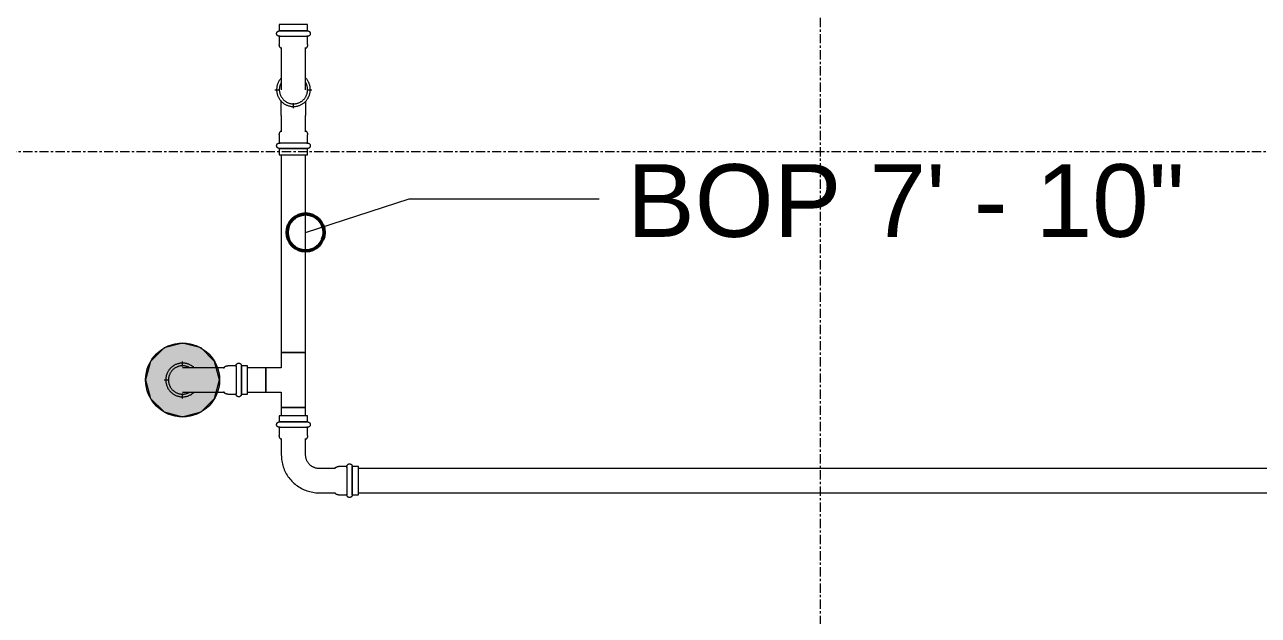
# Model space of a CAD drawing. Header units: inches. Extents: x -3679 to 241, y -496 to 1784.
# Drawn here: x -1645.1 to -1578.3, y 433.9 to 465.9 of the extents above; entities that cross this region are included whole.
import ezdxf

# ---------------------------------------------------------------- set-up
doc = ezdxf.new("R2010")
doc.units = ezdxf.units.IN
doc.header["$MEASUREMENT"] = 0
doc.linetypes.add('Grid Line', pattern=[0.875, 0.5, -0.125, 0.125, -0.125])
for name, color, linetype, lineweight in [('A-ANNO-NOTE', 250, 'Continuous', 9), ('G-ANNO-DIMS', 251, 'Continuous', 9), ('P-PIPE', 1, 'Continuous', 9), ('P-PIPE-CNTR', 1, 'Continuous', 9), ('S-GRID', 8, 'Continuous', 9)]:
    doc.layers.add(name, color=color, linetype=linetype, lineweight=lineweight)
doc.styles.add('Arial', font='arial.ttf', dxfattribs={"height": 3.934132})

# ---------------------------------------------------------------- blocks, each defined once
blk = doc.blocks.new('Victaulic-VicPress316-Elbow 90-45deg Style P568_P571 - Standard-V2-SECOND LEVEL')
at = {"layer": 'P-PIPE'}
for p, q in [((-3203.704, 731.097), (-3203.704, 730.203)), ((-3202.389, 730.206), (-3202.389, 731.097)), ((-3203.813, 730.051), (-3203.813, 729.6)), ((-3202.28, 729.6), (-3202.28, 730.051)), ((-3203.046, 729.6), (-3203.813, 729.6)), ((-3203.813, 729.309), (-3203.813, 728.97)), ((-3203.046, 729.309), (-3203.813, 729.309)), ((-3202.28, 729.6), (-3203.046, 729.6)), ((-3202.28, 729.309), (-3203.046, 729.309)), ((-3202.28, 728.97), (-3202.28, 729.309)), ((-3203.813, 728.97), (-3203.046, 728.97)), ((-3203.046, 728.97), (-3202.28, 728.97))]:
    blk.add_line(p, q, dxfattribs=at)
at = {"layer": 'P-PIPE', "flags": 128}
for points in [[(-3203.046, 733.402), (-3203.083, 733.401), (-3203.119, 733.399), (-3203.155, 733.395), (-3203.191, 733.39), (-3203.227, 733.384), (-3203.263, 733.376), (-3203.298, 733.366), (-3203.333, 733.356), (-3203.367, 733.344), (-3203.401, 733.33), (-3203.434, 733.315), (-3203.467, 733.299), (-3203.499, 733.281), (-3203.53, 733.263), (-3203.561, 733.243), (-3203.591, 733.222), (-3203.619, 733.199), (-3203.647, 733.176), (-3203.674, 733.151), (-3203.7, 733.125), (-3203.725, 733.099), (-3203.749, 733.071), (-3203.772, 733.043), (-3203.793, 733.013), (-3203.813, 732.983), (-3203.833, 732.952), (-3203.85, 732.92), (-3203.867, 732.887), (-3203.882, 732.854), (-3203.896, 732.82), (-3203.909, 732.786), (-3203.92, 732.751), (-3203.93, 732.716), (-3203.938, 732.681), (-3203.945, 732.645), (-3203.95, 732.609), (-3203.954, 732.573), (-3203.957, 732.536), (-3203.958, 732.5), (-3203.958, 732.463), (-3203.956, 732.427), (-3203.953, 732.391), (-3203.948, 732.354), (-3203.942, 732.318), (-3203.934, 732.283), (-3203.925, 732.247), (-3203.915, 732.212), (-3203.903, 732.178), (-3203.89, 732.144), (-3203.875, 732.11), (-3203.859, 732.078), (-3203.842, 732.045), (-3203.824, 732.014), (-3203.804, 731.983), (-3203.783, 731.953), (-3203.761, 731.924), (-3203.738, 731.896), (-3203.714, 731.869)], [(-3203.046, 733.257), (-3203.077, 733.256), (-3203.107, 733.254), (-3203.138, 733.251), (-3203.168, 733.247), (-3203.198, 733.241), (-3203.228, 733.235), (-3203.258, 733.227), (-3203.287, 733.218), (-3203.316, 733.207), (-3203.345, 733.196), (-3203.373, 733.183), (-3203.4, 733.17), (-3203.427, 733.155), (-3203.453, 733.139), (-3203.479, 733.123), (-3203.504, 733.105), (-3203.528, 733.086), (-3203.551, 733.066), (-3203.574, 733.046), (-3203.596, 733.024), (-3203.617, 733.002), (-3203.637, 732.978), (-3203.656, 732.954), (-3203.674, 732.93), (-3203.691, 732.904), (-3203.707, 732.878), (-3203.722, 732.851), (-3203.736, 732.824), (-3203.749, 732.796), (-3203.76, 732.768), (-3203.771, 732.739), (-3203.78, 732.71), (-3203.789, 732.68), (-3203.796, 732.65), (-3203.801, 732.62), (-3203.806, 732.59), (-3203.809, 732.559), (-3203.812, 732.529), (-3203.812, 732.498), (-3203.812, 732.468), (-3203.811, 732.437), (-3203.808, 732.406), (-3203.804, 732.376), (-3203.799, 732.346), (-3203.792, 732.316), (-3203.785, 732.286), (-3203.776, 732.257), (-3203.766, 732.228), (-3203.755, 732.199), (-3203.743, 732.171), (-3203.73, 732.143), (-3203.715, 732.116), (-3203.704, 732.096)], [(-3202.389, 731.858), (-3202.367, 731.881), (-3202.343, 731.909), (-3202.32, 731.937), (-3202.299, 731.967), (-3202.279, 731.997), (-3202.26, 732.028), (-3202.242, 732.06), (-3202.225, 732.093), (-3202.21, 732.126), (-3202.196, 732.16), (-3202.183, 732.194), (-3202.172, 732.229), (-3202.163, 732.264), (-3202.154, 732.299), (-3202.147, 732.335), (-3202.142, 732.371), (-3202.138, 732.407), (-3202.135, 732.444), (-3202.134, 732.48), (-3202.134, 732.517), (-3202.136, 732.553), (-3202.139, 732.589), (-3202.144, 732.626), (-3202.15, 732.662), (-3202.158, 732.697), (-3202.167, 732.733), (-3202.177, 732.768), (-3202.189, 732.802), (-3202.202, 732.836), (-3202.217, 732.87), (-3202.233, 732.902), (-3202.25, 732.935), (-3202.268, 732.966), (-3202.288, 732.997), (-3202.309, 733.027), (-3202.331, 733.056), (-3202.354, 733.084), (-3202.378, 733.111), (-3202.404, 733.137), (-3202.43, 733.163), (-3202.457, 733.187), (-3202.486, 733.21), (-3202.515, 733.231), (-3202.545, 733.252), (-3202.576, 733.271), (-3202.608, 733.29), (-3202.64, 733.307), (-3202.673, 733.322), (-3202.706, 733.336), (-3202.741, 733.349), (-3202.775, 733.361), (-3202.81, 733.371), (-3202.846, 733.38), (-3202.881, 733.387), (-3202.917, 733.393), (-3202.954, 733.397), (-3202.99, 733.4), (-3203.026, 733.402), (-3203.046, 733.402)], [(-3202.385, 732.102), (-3202.37, 732.129), (-3202.356, 732.156), (-3202.343, 732.184), (-3202.332, 732.212), (-3202.321, 732.241), (-3202.312, 732.27), (-3202.304, 732.3), (-3202.297, 732.33), (-3202.291, 732.36), (-3202.286, 732.39), (-3202.283, 732.421), (-3202.281, 732.451), (-3202.28, 732.482), (-3202.28, 732.512), (-3202.281, 732.543), (-3202.284, 732.574), (-3202.288, 732.604), (-3202.293, 732.634), (-3202.3, 732.664), (-3202.307, 732.694), (-3202.316, 732.723), (-3202.326, 732.752), (-3202.337, 732.781), (-3202.349, 732.809), (-3202.362, 732.837), (-3202.377, 732.864), (-3202.392, 732.89), (-3202.409, 732.916), (-3202.426, 732.941), (-3202.445, 732.966), (-3202.464, 732.989), (-3202.485, 733.012), (-3202.506, 733.034), (-3202.528, 733.055), (-3202.551, 733.075), (-3202.575, 733.095), (-3202.6, 733.113), (-3202.625, 733.13), (-3202.651, 733.147), (-3202.677, 733.162), (-3202.705, 733.176), (-3202.732, 733.189), (-3202.761, 733.201), (-3202.789, 733.212), (-3202.818, 733.222), (-3202.848, 733.23), (-3202.878, 733.238), (-3202.908, 733.244), (-3202.938, 733.249), (-3202.968, 733.253), (-3202.999, 733.255), (-3203.029, 733.256), (-3203.046, 733.257)], [(-3203.704, 732.49), (-3203.704, 732.489), (-3203.704, 732.486), (-3203.704, 732.48), (-3203.704, 732.472), (-3203.704, 732.462), (-3203.704, 732.45), (-3203.704, 732.436), (-3203.704, 732.419), (-3203.704, 732.401), (-3203.704, 732.38), (-3203.704, 732.357), (-3203.704, 732.333), (-3203.704, 732.306), (-3203.704, 732.277), (-3203.704, 732.247), (-3203.704, 732.214), (-3203.704, 732.18), (-3203.704, 732.144), (-3203.704, 732.107), (-3203.704, 732.068), (-3203.704, 732.027), (-3203.704, 731.985), (-3203.704, 731.941), (-3203.704, 731.896), (-3203.704, 731.85), (-3203.704, 731.802), (-3203.704, 731.754), (-3203.704, 731.704), (-3203.704, 731.653), (-3203.704, 731.602), (-3203.704, 731.549), (-3203.704, 731.496), (-3203.704, 731.443), (-3203.704, 731.388), (-3203.704, 731.334), (-3203.704, 731.279), (-3203.704, 731.223), (-3203.704, 731.168), (-3203.704, 731.112), (-3203.704, 731.097)], [(-3202.389, 731.097), (-3202.389, 731.153), (-3202.389, 731.208), (-3202.389, 731.264), (-3202.389, 731.319), (-3202.389, 731.374), (-3202.389, 731.428), (-3202.389, 731.482), (-3202.389, 731.535), (-3202.389, 731.588), (-3202.389, 731.639), (-3202.389, 731.69), (-3202.389, 731.74), (-3202.389, 731.789), (-3202.389, 731.837), (-3202.389, 731.884), (-3202.389, 731.929), (-3202.389, 731.973), (-3202.389, 732.016), (-3202.389, 732.057), (-3202.389, 732.096), (-3202.389, 732.134), (-3202.389, 732.171), (-3202.389, 732.205), (-3202.389, 732.238), (-3202.389, 732.269), (-3202.389, 732.298), (-3202.389, 732.326), (-3202.389, 732.351), (-3202.389, 732.374), (-3202.389, 732.395), (-3202.389, 732.414), (-3202.389, 732.432), (-3202.389, 732.446), (-3202.389, 732.459), (-3202.389, 732.47), (-3202.389, 732.478), (-3202.389, 732.484), (-3202.389, 732.488), (-3202.389, 732.49), (-3202.389, 732.49)], [(-3203.813, 730.051), (-3203.812, 730.062), (-3203.812, 730.073), (-3203.811, 730.084), (-3203.809, 730.094), (-3203.807, 730.105), (-3203.805, 730.116), (-3203.802, 730.126), (-3203.799, 730.137), (-3203.795, 730.147), (-3203.791, 730.157), (-3203.787, 730.167), (-3203.782, 730.177), (-3203.777, 730.186), (-3203.771, 730.196), (-3203.765, 730.205), (-3203.759, 730.214), (-3203.752, 730.222), (-3203.745, 730.231), (-3203.738, 730.239), (-3203.73, 730.246), (-3203.722, 730.254), (-3203.714, 730.261), (-3203.705, 730.268), (-3203.704, 730.269)], [(-3202.389, 730.269), (-3202.38, 730.262), (-3202.372, 730.255), (-3202.364, 730.248), (-3202.356, 730.24), (-3202.348, 730.232), (-3202.341, 730.224), (-3202.335, 730.215), (-3202.328, 730.207), (-3202.322, 730.197), (-3202.317, 730.188), (-3202.311, 730.179), (-3202.306, 730.169), (-3202.302, 730.159), (-3202.298, 730.149), (-3202.294, 730.139), (-3202.291, 730.128), (-3202.288, 730.118), (-3202.285, 730.107), (-3202.283, 730.096), (-3202.282, 730.086), (-3202.281, 730.075), (-3202.28, 730.064), (-3202.28, 730.053), (-3202.28, 730.051)], [(-3203.813, 729.309), (-3203.818, 729.309), (-3203.824, 729.309), (-3203.83, 729.31), (-3203.836, 729.31), (-3203.841, 729.311), (-3203.847, 729.313), (-3203.853, 729.314), (-3203.858, 729.316), (-3203.864, 729.318), (-3203.869, 729.32), (-3203.875, 729.322), (-3203.88, 729.325), (-3203.885, 729.328), (-3203.89, 729.331), (-3203.895, 729.334), (-3203.899, 729.337), (-3203.904, 729.341), (-3203.908, 729.345), (-3203.913, 729.349), (-3203.917, 729.353), (-3203.921, 729.357), (-3203.925, 729.361), (-3203.928, 729.366), (-3203.932, 729.371), (-3203.935, 729.375), (-3203.938, 729.38), (-3203.941, 729.385), (-3203.944, 729.391), (-3203.946, 729.396), (-3203.948, 729.401), (-3203.95, 729.407), (-3203.952, 729.412), (-3203.953, 729.418), (-3203.955, 729.424), (-3203.956, 729.429), (-3203.957, 729.435), (-3203.957, 729.441), (-3203.958, 729.447), (-3203.958, 729.452), (-3203.958, 729.458), (-3203.958, 729.464), (-3203.957, 729.47), (-3203.956, 729.476), (-3203.955, 729.481), (-3203.954, 729.487), (-3203.953, 729.493), (-3203.951, 729.498), (-3203.949, 729.504), (-3203.947, 729.509), (-3203.945, 729.515), (-3203.942, 729.52), (-3203.94, 729.525), (-3203.937, 729.53), (-3203.934, 729.535), (-3203.93, 729.54), (-3203.927, 729.544), (-3203.923, 729.549), (-3203.919, 729.553), (-3203.915, 729.557), (-3203.911, 729.561), (-3203.906, 729.565), (-3203.902, 729.569), (-3203.897, 729.572), (-3203.892, 729.576), (-3203.888, 729.579), (-3203.882, 729.582), (-3203.877, 729.584), (-3203.872, 729.587), (-3203.867, 729.589), (-3203.861, 729.591), (-3203.856, 729.593), (-3203.85, 729.595), (-3203.845, 729.596), (-3203.839, 729.597), (-3203.833, 729.598), (-3203.827, 729.599), (-3203.821, 729.599), (-3203.816, 729.599), (-3203.813, 729.6)], [(-3203.046, 729.6), (-3203.077, 729.6), (-3203.107, 729.6), (-3203.138, 729.6), (-3203.168, 729.6), (-3203.198, 729.6), (-3203.228, 729.6), (-3203.258, 729.6), (-3203.287, 729.6), (-3203.316, 729.6), (-3203.345, 729.6), (-3203.373, 729.6), (-3203.4, 729.6), (-3203.427, 729.6), (-3203.453, 729.6), (-3203.479, 729.6), (-3203.504, 729.6), (-3203.528, 729.6), (-3203.551, 729.6), (-3203.574, 729.6), (-3203.596, 729.6), (-3203.617, 729.6), (-3203.637, 729.6), (-3203.656, 729.6), (-3203.674, 729.6), (-3203.691, 729.6), (-3203.707, 729.6), (-3203.722, 729.6), (-3203.736, 729.6), (-3203.749, 729.6), (-3203.76, 729.6), (-3203.771, 729.6), (-3203.78, 729.6), (-3203.789, 729.6), (-3203.796, 729.6), (-3203.801, 729.6), (-3203.806, 729.6), (-3203.809, 729.6), (-3203.812, 729.6), (-3203.812, 729.6), (-3203.813, 729.6)], [(-3203.813, 729.6), (-3203.812, 729.6), (-3203.81, 729.6), (-3203.807, 729.6), (-3203.803, 729.6), (-3203.797, 729.6), (-3203.791, 729.6), (-3203.783, 729.6), (-3203.774, 729.6)], [(-3203.771, 729.309), (-3203.78, 729.309), (-3203.789, 729.309), (-3203.796, 729.309), (-3203.801, 729.309), (-3203.806, 729.309), (-3203.809, 729.309), (-3203.812, 729.309), (-3203.812, 729.309), (-3203.813, 729.309)], [(-3203.813, 729.309), (-3203.812, 729.309), (-3203.81, 729.309), (-3203.807, 729.309), (-3203.803, 729.309), (-3203.797, 729.309), (-3203.791, 729.309), (-3203.783, 729.309), (-3203.774, 729.309), (-3203.763, 729.309), (-3203.752, 729.309), (-3203.74, 729.309), (-3203.726, 729.309), (-3203.711, 729.309), (-3203.695, 729.309), (-3203.679, 729.309), (-3203.661, 729.309), (-3203.642, 729.309), (-3203.622, 729.309), (-3203.602, 729.309), (-3203.58, 729.309), (-3203.558, 729.309), (-3203.534, 729.309), (-3203.51, 729.309), (-3203.486, 729.309), (-3203.46, 729.309), (-3203.434, 729.309), (-3203.407, 729.309), (-3203.38, 729.309), (-3203.352, 729.309), (-3203.324, 729.309), (-3203.295, 729.309), (-3203.266, 729.309), (-3203.236, 729.309), (-3203.206, 729.309), (-3203.176, 729.309), (-3203.146, 729.309), (-3203.116, 729.309), (-3203.085, 729.309), (-3203.054, 729.309), (-3203.046, 729.309)], [(-3202.28, 729.6), (-3202.28, 729.6), (-3202.282, 729.6), (-3202.285, 729.6), (-3202.289, 729.6), (-3202.295, 729.6), (-3202.302, 729.6), (-3202.309, 729.6), (-3202.318, 729.6), (-3202.329, 729.6), (-3202.34, 729.6), (-3202.353, 729.6), (-3202.366, 729.6), (-3202.381, 729.6), (-3202.397, 729.6), (-3202.413, 729.6), (-3202.431, 729.6), (-3202.45, 729.6), (-3202.47, 729.6), (-3202.49, 729.6), (-3202.512, 729.6), (-3202.534, 729.6), (-3202.558, 729.6), (-3202.582, 729.6), (-3202.606, 729.6), (-3202.632, 729.6), (-3202.658, 729.6), (-3202.685, 729.6), (-3202.712, 729.6), (-3202.74, 729.6), (-3202.768, 729.6), (-3202.797, 729.6), (-3202.826, 729.6), (-3202.856, 729.6), (-3202.886, 729.6), (-3202.916, 729.6), (-3202.946, 729.6), (-3202.977, 729.6), (-3203.007, 729.6), (-3203.038, 729.6), (-3203.046, 729.6)], [(-3203.046, 729.309), (-3203.015, 729.309), (-3202.985, 729.309), (-3202.954, 729.309), (-3202.924, 729.309), (-3202.894, 729.309), (-3202.864, 729.309), (-3202.834, 729.309), (-3202.805, 729.309), (-3202.776, 729.309), (-3202.748, 729.309), (-3202.72, 729.309), (-3202.692, 729.309), (-3202.665, 729.309), (-3202.639, 729.309), (-3202.613, 729.309), (-3202.588, 729.309), (-3202.564, 729.309), (-3202.541, 729.309), (-3202.518, 729.309), (-3202.496, 729.309), (-3202.475, 729.309), (-3202.455, 729.309), (-3202.436, 729.309), (-3202.418, 729.309), (-3202.401, 729.309), (-3202.385, 729.309), (-3202.37, 729.309), (-3202.356, 729.309), (-3202.343, 729.309), (-3202.332, 729.309), (-3202.321, 729.309), (-3202.312, 729.309), (-3202.304, 729.309), (-3202.297, 729.309), (-3202.291, 729.309), (-3202.286, 729.309), (-3202.283, 729.309), (-3202.281, 729.309), (-3202.28, 729.309), (-3202.28, 729.309)], [(-3202.321, 729.6), (-3202.312, 729.6), (-3202.304, 729.6), (-3202.297, 729.6), (-3202.291, 729.6), (-3202.286, 729.6), (-3202.283, 729.6), (-3202.281, 729.6), (-3202.28, 729.6), (-3202.28, 729.6)], [(-3202.28, 729.309), (-3202.28, 729.309), (-3202.282, 729.309), (-3202.285, 729.309), (-3202.289, 729.309), (-3202.295, 729.309), (-3202.302, 729.309), (-3202.309, 729.309), (-3202.318, 729.309)], [(-3202.28, 729.6), (-3202.274, 729.599), (-3202.268, 729.599), (-3202.262, 729.598), (-3202.256, 729.598), (-3202.251, 729.597), (-3202.245, 729.595), (-3202.239, 729.594), (-3202.234, 729.592), (-3202.228, 729.59), (-3202.223, 729.588), (-3202.218, 729.586), (-3202.212, 729.583), (-3202.207, 729.58), (-3202.202, 729.577), (-3202.197, 729.574), (-3202.193, 729.571), (-3202.188, 729.567), (-3202.184, 729.563), (-3202.179, 729.559), (-3202.175, 729.555), (-3202.171, 729.551), (-3202.167, 729.547), (-3202.164, 729.542), (-3202.16, 729.537), (-3202.157, 729.533), (-3202.154, 729.528), (-3202.151, 729.523), (-3202.149, 729.517), (-3202.146, 729.512), (-3202.144, 729.507), (-3202.142, 729.501), (-3202.14, 729.496), (-3202.139, 729.49), (-3202.137, 729.484), (-3202.136, 729.479), (-3202.135, 729.473), (-3202.135, 729.467), (-3202.134, 729.461), (-3202.134, 729.456), (-3202.134, 729.45), (-3202.134, 729.444), (-3202.135, 729.438), (-3202.136, 729.432), (-3202.137, 729.427), (-3202.138, 729.421), (-3202.139, 729.415), (-3202.141, 729.41), (-3202.143, 729.404), (-3202.145, 729.399), (-3202.147, 729.393), (-3202.15, 729.388), (-3202.152, 729.383), (-3202.155, 729.378), (-3202.159, 729.373), (-3202.162, 729.368), (-3202.165, 729.364), (-3202.169, 729.359), (-3202.173, 729.355), (-3202.177, 729.351), (-3202.181, 729.347), (-3202.186, 729.343), (-3202.19, 729.339), (-3202.195, 729.336), (-3202.2, 729.332), (-3202.205, 729.329), (-3202.21, 729.326), (-3202.215, 729.324), (-3202.22, 729.321), (-3202.225, 729.319), (-3202.231, 729.317), (-3202.236, 729.315), (-3202.242, 729.313), (-3202.248, 729.312), (-3202.253, 729.311), (-3202.259, 729.31), (-3202.265, 729.309), (-3202.271, 729.309), (-3202.276, 729.309), (-3202.28, 729.309)]]:
    blk.add_lwpolyline(points, dxfattribs=at)
blk = doc.blocks.new('Victaulic-VicPress316-Elbow 90-45deg Style P568_P571 - Standard-V38-SECOND LEVEL')
at = {"layer": 'P-PIPE'}
for p, q in [((-1629.857, 462.353), (-1629.857, 462.349)), ((-1631.172, 460.961), (-1631.172, 460.067)), ((-1629.857, 460.07), (-1629.857, 460.961)), ((-1631.281, 459.915), (-1631.281, 459.463)), ((-1630.515, 459.463), (-1631.281, 459.463)), ((-1629.748, 459.463), (-1630.515, 459.463)), ((-1629.748, 459.463), (-1629.748, 459.915)), ((-1631.281, 459.172), (-1631.281, 458.834)), ((-1630.515, 459.172), (-1631.281, 459.172)), ((-1631.281, 458.834), (-1630.515, 458.834)), ((-1629.748, 459.172), (-1630.515, 459.172)), ((-1630.515, 458.834), (-1629.748, 458.834)), ((-1629.748, 458.834), (-1629.748, 459.172))]:
    blk.add_line(p, q, dxfattribs=at)
at = {"layer": 'P-PIPE', "flags": 128}
for points in [[(-1631.172, 462.986), (-1631.194, 462.963), (-1631.218, 462.935), (-1631.241, 462.906), (-1631.262, 462.877), (-1631.282, 462.847), (-1631.302, 462.815), (-1631.319, 462.784), (-1631.336, 462.751), (-1631.351, 462.718), (-1631.365, 462.684), (-1631.378, 462.65), (-1631.389, 462.615), (-1631.398, 462.58), (-1631.407, 462.545), (-1631.414, 462.509), (-1631.419, 462.473), (-1631.423, 462.436), (-1631.426, 462.4), (-1631.427, 462.364), (-1631.427, 462.327), (-1631.425, 462.291), (-1631.422, 462.254), (-1631.417, 462.218), (-1631.411, 462.182), (-1631.403, 462.147), (-1631.394, 462.111), (-1631.384, 462.076), (-1631.372, 462.042), (-1631.359, 462.008), (-1631.344, 461.974), (-1631.328, 461.941), (-1631.311, 461.909), (-1631.293, 461.878), (-1631.273, 461.847), (-1631.252, 461.817), (-1631.23, 461.788), (-1631.207, 461.76), (-1631.183, 461.733), (-1631.157, 461.706), (-1631.131, 461.681), (-1631.104, 461.657), (-1631.075, 461.634), (-1631.046, 461.612), (-1631.016, 461.592), (-1630.985, 461.572), (-1630.953, 461.554), (-1630.921, 461.537), (-1630.888, 461.522), (-1630.855, 461.507), (-1630.82, 461.494), (-1630.786, 461.483), (-1630.751, 461.473), (-1630.715, 461.464), (-1630.68, 461.457), (-1630.644, 461.451), (-1630.607, 461.446), (-1630.571, 461.444), (-1630.535, 461.442), (-1630.515, 461.442)], [(-1630.334, 461.46), (-1630.298, 461.468), (-1630.263, 461.477), (-1630.228, 461.488), (-1630.194, 461.5), (-1630.16, 461.514), (-1630.127, 461.529), (-1630.094, 461.545), (-1630.062, 461.562), (-1630.031, 461.581), (-1630, 461.601), (-1629.97, 461.622), (-1629.942, 461.645), (-1629.914, 461.668), (-1629.887, 461.693), (-1629.861, 461.718), (-1629.836, 461.745), (-1629.812, 461.773), (-1629.789, 461.801), (-1629.768, 461.831), (-1629.748, 461.861), (-1629.728, 461.892), (-1629.711, 461.924), (-1629.694, 461.956), (-1629.679, 461.99), (-1629.665, 462.023), (-1629.652, 462.058), (-1629.641, 462.092), (-1629.632, 462.127), (-1629.623, 462.163), (-1629.616, 462.199), (-1629.611, 462.235), (-1629.607, 462.271), (-1629.604, 462.307), (-1629.603, 462.344), (-1629.603, 462.38), (-1629.605, 462.417), (-1629.608, 462.453), (-1629.613, 462.489), (-1629.619, 462.525), (-1629.627, 462.561), (-1629.636, 462.596), (-1629.646, 462.631), (-1629.658, 462.666), (-1629.671, 462.7), (-1629.686, 462.733), (-1629.702, 462.766), (-1629.719, 462.798), (-1629.737, 462.83), (-1629.757, 462.861), (-1629.778, 462.89), (-1629.8, 462.92), (-1629.823, 462.948), (-1629.847, 462.975)], [(-1631.172, 462.348), (-1631.172, 462.352), (-1631.172, 462.354), (-1631.172, 462.354)], [(-1631.172, 460.961), (-1631.172, 461.016), (-1631.172, 461.072), (-1631.172, 461.128), (-1631.172, 461.183), (-1631.172, 461.238), (-1631.172, 461.292), (-1631.172, 461.346), (-1631.172, 461.399), (-1631.172, 461.451), (-1631.172, 461.503), (-1631.172, 461.554), (-1631.172, 461.604), (-1631.172, 461.653), (-1631.172, 461.701), (-1631.172, 461.729)], [(-1630.515, 461.442), (-1630.479, 461.443), (-1630.442, 461.445), (-1630.406, 461.448), (-1630.37, 461.453), (-1630.335, 461.46)], [(-1629.857, 461.729), (-1629.857, 461.713), (-1629.857, 461.666), (-1629.857, 461.617), (-1629.857, 461.568), (-1629.857, 461.517), (-1629.857, 461.466), (-1629.857, 461.413), (-1629.857, 461.36), (-1629.857, 461.306), (-1629.857, 461.252), (-1629.857, 461.198), (-1629.857, 461.142), (-1629.857, 461.087), (-1629.857, 461.032), (-1629.857, 460.976), (-1629.857, 460.961)], [(-1631.281, 459.915), (-1631.281, 459.926), (-1631.281, 459.937), (-1631.28, 459.947), (-1631.278, 459.958), (-1631.276, 459.969), (-1631.274, 459.98), (-1631.271, 459.99), (-1631.268, 460), (-1631.264, 460.011), (-1631.26, 460.021), (-1631.256, 460.031), (-1631.251, 460.041), (-1631.245, 460.05), (-1631.24, 460.06), (-1631.234, 460.069), (-1631.228, 460.078), (-1631.221, 460.086), (-1631.214, 460.094), (-1631.207, 460.103), (-1631.199, 460.11), (-1631.191, 460.118), (-1631.183, 460.125), (-1631.174, 460.132), (-1631.172, 460.133)], [(-1629.857, 460.133), (-1629.849, 460.126), (-1629.841, 460.119), (-1629.833, 460.112), (-1629.825, 460.104), (-1629.817, 460.096), (-1629.81, 460.088), (-1629.804, 460.079), (-1629.797, 460.07), (-1629.791, 460.061), (-1629.786, 460.052), (-1629.78, 460.042), (-1629.775, 460.033), (-1629.771, 460.023), (-1629.767, 460.013), (-1629.763, 460.002), (-1629.76, 459.992), (-1629.757, 459.981), (-1629.754, 459.971), (-1629.752, 459.96), (-1629.751, 459.949), (-1629.75, 459.939), (-1629.749, 459.928), (-1629.748, 459.917), (-1629.748, 459.915)], [(-1631.281, 459.172), (-1631.287, 459.172), (-1631.293, 459.173), (-1631.299, 459.173), (-1631.305, 459.174), (-1631.31, 459.175), (-1631.316, 459.176), (-1631.322, 459.178), (-1631.327, 459.18), (-1631.333, 459.182), (-1631.338, 459.184), (-1631.343, 459.186), (-1631.349, 459.189), (-1631.354, 459.192), (-1631.359, 459.195), (-1631.364, 459.198), (-1631.368, 459.201), (-1631.373, 459.205), (-1631.377, 459.208), (-1631.382, 459.212), (-1631.386, 459.216), (-1631.39, 459.221), (-1631.394, 459.225), (-1631.397, 459.23), (-1631.401, 459.234), (-1631.404, 459.239), (-1631.407, 459.244), (-1631.41, 459.249), (-1631.412, 459.254), (-1631.415, 459.26), (-1631.417, 459.265), (-1631.419, 459.271), (-1631.421, 459.276), (-1631.422, 459.282), (-1631.424, 459.287), (-1631.425, 459.293), (-1631.426, 459.299), (-1631.426, 459.305), (-1631.427, 459.31), (-1631.427, 459.316), (-1631.427, 459.322), (-1631.427, 459.328), (-1631.426, 459.334), (-1631.425, 459.339), (-1631.424, 459.345), (-1631.423, 459.351), (-1631.422, 459.356), (-1631.42, 459.362), (-1631.418, 459.368), (-1631.416, 459.373), (-1631.414, 459.378), (-1631.411, 459.384), (-1631.409, 459.389), (-1631.406, 459.394), (-1631.402, 459.399), (-1631.399, 459.403), (-1631.396, 459.408), (-1631.392, 459.413), (-1631.388, 459.417), (-1631.384, 459.421), (-1631.38, 459.425), (-1631.375, 459.429), (-1631.371, 459.433), (-1631.366, 459.436), (-1631.361, 459.439), (-1631.356, 459.442), (-1631.351, 459.445), (-1631.346, 459.448), (-1631.341, 459.451), (-1631.336, 459.453), (-1631.33, 459.455), (-1631.325, 459.457), (-1631.319, 459.458), (-1631.313, 459.46), (-1631.308, 459.461), (-1631.302, 459.462), (-1631.296, 459.463), (-1631.29, 459.463), (-1631.285, 459.463), (-1631.281, 459.463)], [(-1630.515, 459.463), (-1630.546, 459.463), (-1630.576, 459.463), (-1630.607, 459.463), (-1630.637, 459.463), (-1630.667, 459.463), (-1630.697, 459.463), (-1630.727, 459.463), (-1630.756, 459.463), (-1630.785, 459.463), (-1630.813, 459.463), (-1630.841, 459.463), (-1630.869, 459.463), (-1630.896, 459.463), (-1630.922, 459.463), (-1630.948, 459.463), (-1630.973, 459.463), (-1630.997, 459.463), (-1631.02, 459.463), (-1631.043, 459.463), (-1631.065, 459.463), (-1631.086, 459.463), (-1631.106, 459.463), (-1631.125, 459.463), (-1631.143, 459.463), (-1631.16, 459.463), (-1631.176, 459.463), (-1631.191, 459.463), (-1631.205, 459.463), (-1631.218, 459.463), (-1631.229, 459.463), (-1631.24, 459.463), (-1631.249, 459.463), (-1631.258, 459.463), (-1631.265, 459.463), (-1631.27, 459.463), (-1631.275, 459.463), (-1631.278, 459.463), (-1631.28, 459.463), (-1631.281, 459.463), (-1631.281, 459.463)], [(-1631.281, 459.463), (-1631.281, 459.463), (-1631.279, 459.463), (-1631.276, 459.463), (-1631.272, 459.463), (-1631.266, 459.463), (-1631.26, 459.463), (-1631.252, 459.463), (-1631.243, 459.463)], [(-1629.748, 459.463), (-1629.749, 459.463), (-1629.751, 459.463), (-1629.754, 459.463), (-1629.758, 459.463), (-1629.764, 459.463), (-1629.77, 459.463), (-1629.778, 459.463), (-1629.787, 459.463), (-1629.798, 459.463), (-1629.809, 459.463), (-1629.821, 459.463), (-1629.835, 459.463), (-1629.85, 459.463), (-1629.866, 459.463), (-1629.882, 459.463), (-1629.9, 459.463), (-1629.919, 459.463), (-1629.939, 459.463), (-1629.959, 459.463), (-1629.981, 459.463), (-1630.003, 459.463), (-1630.027, 459.463), (-1630.051, 459.463), (-1630.075, 459.463), (-1630.101, 459.463), (-1630.127, 459.463), (-1630.154, 459.463), (-1630.181, 459.463), (-1630.209, 459.463), (-1630.237, 459.463), (-1630.266, 459.463), (-1630.295, 459.463), (-1630.325, 459.463), (-1630.355, 459.463), (-1630.385, 459.463), (-1630.415, 459.463), (-1630.445, 459.463), (-1630.476, 459.463), (-1630.507, 459.463), (-1630.515, 459.463)], [(-1629.79, 459.463), (-1629.781, 459.463), (-1629.772, 459.463), (-1629.765, 459.463), (-1629.76, 459.463), (-1629.755, 459.463), (-1629.752, 459.463), (-1629.749, 459.463), (-1629.749, 459.463), (-1629.748, 459.463)], [(-1629.748, 459.463), (-1629.743, 459.463), (-1629.737, 459.463), (-1629.731, 459.462), (-1629.725, 459.461), (-1629.72, 459.46), (-1629.714, 459.459), (-1629.708, 459.458), (-1629.703, 459.456), (-1629.697, 459.454), (-1629.692, 459.452), (-1629.687, 459.449), (-1629.681, 459.447), (-1629.676, 459.444), (-1629.671, 459.441), (-1629.666, 459.438), (-1629.662, 459.434), (-1629.657, 459.431), (-1629.653, 459.427), (-1629.648, 459.423), (-1629.644, 459.419), (-1629.64, 459.415), (-1629.636, 459.41), (-1629.633, 459.406), (-1629.629, 459.401), (-1629.626, 459.396), (-1629.623, 459.391), (-1629.62, 459.386), (-1629.618, 459.381), (-1629.615, 459.376), (-1629.613, 459.371), (-1629.611, 459.365), (-1629.609, 459.359), (-1629.608, 459.354), (-1629.606, 459.348), (-1629.605, 459.343), (-1629.604, 459.337), (-1629.604, 459.331), (-1629.603, 459.325), (-1629.603, 459.319), (-1629.603, 459.314), (-1629.603, 459.308), (-1629.604, 459.302), (-1629.605, 459.296), (-1629.606, 459.29), (-1629.607, 459.285), (-1629.608, 459.279), (-1629.61, 459.274), (-1629.612, 459.268), (-1629.614, 459.263), (-1629.616, 459.257), (-1629.619, 459.252), (-1629.621, 459.247), (-1629.624, 459.242), (-1629.628, 459.237), (-1629.631, 459.232), (-1629.634, 459.228), (-1629.638, 459.223), (-1629.642, 459.219), (-1629.646, 459.215), (-1629.65, 459.21), (-1629.655, 459.207), (-1629.659, 459.203), (-1629.664, 459.199), (-1629.669, 459.196), (-1629.673, 459.193), (-1629.679, 459.19), (-1629.684, 459.188), (-1629.689, 459.185), (-1629.694, 459.183), (-1629.7, 459.181), (-1629.705, 459.179), (-1629.711, 459.177), (-1629.717, 459.176), (-1629.722, 459.175), (-1629.728, 459.174), (-1629.734, 459.173), (-1629.74, 459.173), (-1629.745, 459.172), (-1629.748, 459.172)], [(-1631.24, 459.172), (-1631.249, 459.172), (-1631.258, 459.172), (-1631.265, 459.172), (-1631.27, 459.172), (-1631.275, 459.172), (-1631.278, 459.172), (-1631.28, 459.172), (-1631.281, 459.172), (-1631.281, 459.172)], [(-1631.281, 459.172), (-1631.281, 459.172), (-1631.279, 459.172), (-1631.276, 459.172), (-1631.272, 459.172), (-1631.266, 459.172), (-1631.26, 459.172), (-1631.252, 459.172), (-1631.243, 459.172), (-1631.232, 459.172), (-1631.221, 459.172), (-1631.208, 459.172), (-1631.195, 459.172), (-1631.18, 459.172), (-1631.164, 459.172), (-1631.148, 459.172), (-1631.13, 459.172), (-1631.111, 459.172), (-1631.091, 459.172), (-1631.071, 459.172), (-1631.049, 459.172), (-1631.027, 459.172), (-1631.003, 459.172), (-1630.979, 459.172), (-1630.955, 459.172), (-1630.929, 459.172), (-1630.903, 459.172), (-1630.876, 459.172), (-1630.849, 459.172), (-1630.821, 459.172), (-1630.793, 459.172), (-1630.764, 459.172), (-1630.735, 459.172), (-1630.705, 459.172), (-1630.675, 459.172), (-1630.645, 459.172), (-1630.615, 459.172), (-1630.584, 459.172), (-1630.554, 459.172), (-1630.523, 459.172), (-1630.515, 459.172)], [(-1630.515, 459.172), (-1630.484, 459.172), (-1630.454, 459.172), (-1630.423, 459.172), (-1630.393, 459.172), (-1630.363, 459.172), (-1630.333, 459.172), (-1630.303, 459.172), (-1630.274, 459.172), (-1630.245, 459.172), (-1630.216, 459.172), (-1630.189, 459.172), (-1630.161, 459.172), (-1630.134, 459.172), (-1630.108, 459.172), (-1630.082, 459.172), (-1630.057, 459.172), (-1630.033, 459.172), (-1630.01, 459.172), (-1629.987, 459.172), (-1629.965, 459.172), (-1629.944, 459.172), (-1629.924, 459.172), (-1629.905, 459.172), (-1629.887, 459.172), (-1629.87, 459.172), (-1629.854, 459.172), (-1629.839, 459.172), (-1629.825, 459.172), (-1629.812, 459.172), (-1629.801, 459.172), (-1629.79, 459.172), (-1629.781, 459.172), (-1629.772, 459.172), (-1629.765, 459.172), (-1629.76, 459.172), (-1629.755, 459.172), (-1629.752, 459.172), (-1629.749, 459.172), (-1629.749, 459.172), (-1629.748, 459.172)], [(-1629.748, 459.172), (-1629.749, 459.172), (-1629.751, 459.172), (-1629.754, 459.172), (-1629.758, 459.172), (-1629.764, 459.172), (-1629.77, 459.172), (-1629.778, 459.172), (-1629.787, 459.172)]]:
    blk.add_lwpolyline(points, dxfattribs=at)
blk = doc.blocks.new('Victaulic-VicPress316-Elbow 90-45deg Style P568_P571 - Standard-V65-SECOND LEVEL')
at = {"layer": 'P-PIPE'}
for p, q in [((-0.767, 3.52), (-0.767, 3.181)), ((0.766, 3.52), (-0.767, 3.52)), ((0.766, 3.181), (0.766, 3.52)), ((-0.767, 3.181), (0.766, 3.181)), ((-0.767, 2.89), (-0.767, 2.439)), ((-0.767, 2.89), (0.766, 2.89)), ((0.766, 2.439), (0.766, 2.89)), ((-0.658, 2.278), (-0.658, 1.393)), ((0.657, 1.393), (0.657, 2.278)), ((-3.181, 0.766), (-3.52, 0.766)), ((-3.52, 0.766), (-3.52, -0.767)), ((-3.181, -0.767), (-3.181, 0.766)), ((-2.439, 0.766), (-2.89, 0.766)), ((-2.89, -0.767), (-2.89, 0.766)), ((-1.393, 0.657), (-2.278, 0.657)), ((-2.278, -0.658), (-1.393, -0.658)), ((-3.52, -0.767), (-3.181, -0.767)), ((-2.89, -0.767), (-2.439, -0.767))]:
    blk.add_line(p, q, dxfattribs=at)
at = {"layer": 'P-PIPE', "flags": 128}
for points in [[(-0.767, 2.89), (-0.772, 2.891), (-0.778, 2.891), (-0.784, 2.892), (-0.79, 2.892), (-0.795, 2.893), (-0.801, 2.895), (-0.807, 2.896), (-0.812, 2.898), (-0.818, 2.9), (-0.823, 2.902), (-0.828, 2.904), (-0.834, 2.907), (-0.839, 2.91), (-0.844, 2.913), (-0.849, 2.916), (-0.853, 2.919), (-0.858, 2.923), (-0.862, 2.927), (-0.867, 2.931), (-0.871, 2.935), (-0.875, 2.939), (-0.879, 2.943), (-0.882, 2.948), (-0.886, 2.953), (-0.889, 2.957), (-0.892, 2.962), (-0.895, 2.967), (-0.897, 2.973), (-0.9, 2.978), (-0.902, 2.983), (-0.904, 2.989), (-0.906, 2.994), (-0.907, 3), (-0.909, 3.006), (-0.91, 3.011), (-0.911, 3.017), (-0.911, 3.023), (-0.912, 3.029), (-0.912, 3.034), (-0.912, 3.04), (-0.912, 3.046), (-0.911, 3.052), (-0.91, 3.058), (-0.909, 3.063), (-0.908, 3.069), (-0.907, 3.075), (-0.905, 3.08), (-0.903, 3.086), (-0.901, 3.091), (-0.899, 3.097), (-0.896, 3.102), (-0.894, 3.107), (-0.891, 3.112), (-0.887, 3.117), (-0.884, 3.122), (-0.881, 3.126), (-0.877, 3.131), (-0.873, 3.135), (-0.869, 3.139), (-0.865, 3.143), (-0.86, 3.147), (-0.856, 3.151), (-0.851, 3.154), (-0.846, 3.158), (-0.842, 3.161), (-0.836, 3.164), (-0.831, 3.166), (-0.826, 3.169), (-0.821, 3.171), (-0.815, 3.173), (-0.81, 3.175), (-0.804, 3.177), (-0.798, 3.178), (-0.793, 3.179), (-0.787, 3.18), (-0.781, 3.181), (-0.775, 3.181), (-0.77, 3.181), (-0.767, 3.181)], [(0.766, 3.181), (0.766, 3.181), (0.764, 3.181), (0.761, 3.181), (0.757, 3.181), (0.751, 3.181), (0.745, 3.181), (0.737, 3.181), (0.728, 3.181), (0.717, 3.181), (0.706, 3.181), (0.693, 3.181), (0.68, 3.181), (0.665, 3.181), (0.649, 3.181), (0.633, 3.181), (0.615, 3.181), (0.596, 3.181), (0.576, 3.181), (0.556, 3.181), (0.534, 3.181), (0.512, 3.181), (0.488, 3.181), (0.464, 3.181), (0.44, 3.181), (0.414, 3.181), (0.388, 3.181), (0.361, 3.181), (0.334, 3.181), (0.306, 3.181), (0.278, 3.181), (0.249, 3.181), (0.22, 3.181), (0.19, 3.181), (0.16, 3.181), (0.13, 3.181), (0.1, 3.181), (0.069, 3.181), (0.039, 3.181), (0.008, 3.181), (-0.022, 3.181), (-0.053, 3.181), (-0.084, 3.181), (-0.114, 3.181), (-0.144, 3.181), (-0.174, 3.181), (-0.204, 3.181), (-0.233, 3.181), (-0.262, 3.181), (-0.291, 3.181), (-0.319, 3.181), (-0.347, 3.181), (-0.374, 3.181), (-0.4, 3.181), (-0.426, 3.181), (-0.451, 3.181), (-0.476, 3.181), (-0.499, 3.181), (-0.522, 3.181), (-0.544, 3.181), (-0.565, 3.181), (-0.585, 3.181), (-0.605, 3.181), (-0.623, 3.181), (-0.64, 3.181), (-0.657, 3.181), (-0.672, 3.181), (-0.686, 3.181), (-0.699, 3.181), (-0.711, 3.181), (-0.722, 3.181), (-0.732, 3.181), (-0.74, 3.181), (-0.748, 3.181), (-0.754, 3.181), (-0.759, 3.181), (-0.763, 3.181), (-0.765, 3.181), (-0.766, 3.181), (-0.767, 3.181)], [(-0.767, 3.181), (-0.766, 3.181), (-0.764, 3.181), (-0.761, 3.181), (-0.757, 3.181), (-0.751, 3.181), (-0.745, 3.181), (-0.737, 3.181), (-0.728, 3.181)], [(-0.767, 2.89), (-0.766, 2.89), (-0.764, 2.89), (-0.761, 2.89), (-0.757, 2.89), (-0.751, 2.89), (-0.745, 2.89), (-0.737, 2.89), (-0.728, 2.89), (-0.717, 2.89), (-0.706, 2.89), (-0.693, 2.89), (-0.68, 2.89), (-0.665, 2.89), (-0.649, 2.89), (-0.633, 2.89), (-0.615, 2.89), (-0.596, 2.89), (-0.576, 2.89), (-0.556, 2.89), (-0.534, 2.89), (-0.512, 2.89), (-0.488, 2.89), (-0.464, 2.89), (-0.44, 2.89), (-0.414, 2.89), (-0.388, 2.89), (-0.361, 2.89), (-0.334, 2.89), (-0.306, 2.89), (-0.278, 2.89), (-0.249, 2.89), (-0.22, 2.89), (-0.19, 2.89), (-0.16, 2.89), (-0.13, 2.89), (-0.1, 2.89), (-0.069, 2.89), (-0.039, 2.89), (-0.008, 2.89), (0.022, 2.89), (0.053, 2.89), (0.084, 2.89), (0.114, 2.89), (0.144, 2.89), (0.174, 2.89), (0.204, 2.89), (0.233, 2.89), (0.262, 2.89), (0.291, 2.89), (0.319, 2.89), (0.347, 2.89), (0.374, 2.89), (0.4, 2.89), (0.426, 2.89), (0.451, 2.89), (0.476, 2.89), (0.499, 2.89), (0.522, 2.89), (0.544, 2.89), (0.565, 2.89), (0.585, 2.89), (0.605, 2.89), (0.623, 2.89), (0.64, 2.89), (0.657, 2.89), (0.672, 2.89), (0.686, 2.89), (0.699, 2.89), (0.711, 2.89), (0.722, 2.89), (0.732, 2.89), (0.74, 2.89), (0.748, 2.89), (0.754, 2.89), (0.759, 2.89), (0.763, 2.89), (0.765, 2.89), (0.766, 2.89), (0.766, 2.89)], [(-0.722, 2.89), (-0.732, 2.89), (-0.74, 2.89), (-0.748, 2.89), (-0.754, 2.89), (-0.759, 2.89), (-0.763, 2.89), (-0.765, 2.89), (-0.766, 2.89), (-0.767, 2.89)], [(0.722, 3.181), (0.732, 3.181), (0.74, 3.181), (0.748, 3.181), (0.754, 3.181), (0.759, 3.181), (0.763, 3.181), (0.765, 3.181), (0.766, 3.181), (0.766, 3.181)], [(0.766, 2.89), (0.766, 2.89), (0.764, 2.89), (0.761, 2.89), (0.757, 2.89), (0.751, 2.89), (0.745, 2.89), (0.737, 2.89), (0.728, 2.89)], [(0.766, 3.181), (0.772, 3.181), (0.778, 3.181), (0.784, 3.18), (0.79, 3.18), (0.795, 3.179), (0.801, 3.177), (0.807, 3.176), (0.812, 3.174), (0.818, 3.172), (0.823, 3.17), (0.828, 3.168), (0.834, 3.165), (0.839, 3.162), (0.844, 3.159), (0.849, 3.156), (0.853, 3.153), (0.858, 3.149), (0.862, 3.145), (0.867, 3.141), (0.871, 3.137), (0.875, 3.133), (0.879, 3.129), (0.882, 3.124), (0.886, 3.119), (0.889, 3.115), (0.892, 3.11), (0.895, 3.105), (0.897, 3.099), (0.9, 3.094), (0.902, 3.089), (0.904, 3.083), (0.906, 3.078), (0.907, 3.072), (0.909, 3.066), (0.91, 3.061), (0.911, 3.055), (0.911, 3.049), (0.912, 3.043), (0.912, 3.038), (0.912, 3.032), (0.912, 3.026), (0.911, 3.02), (0.91, 3.014), (0.909, 3.009), (0.908, 3.003), (0.907, 2.997), (0.905, 2.992), (0.903, 2.986), (0.901, 2.981), (0.899, 2.975), (0.896, 2.97), (0.894, 2.965), (0.891, 2.96), (0.887, 2.955), (0.884, 2.95), (0.881, 2.946), (0.877, 2.941), (0.873, 2.937), (0.869, 2.933), (0.865, 2.929), (0.86, 2.925), (0.856, 2.921), (0.851, 2.918), (0.846, 2.914), (0.842, 2.911), (0.836, 2.908), (0.831, 2.906), (0.826, 2.903), (0.821, 2.901), (0.815, 2.899), (0.81, 2.897), (0.804, 2.895), (0.798, 2.894), (0.793, 2.893), (0.787, 2.892), (0.781, 2.891), (0.775, 2.891), (0.77, 2.891), (0.766, 2.89)], [(-0.658, 2.221), (-0.666, 2.228), (-0.674, 2.235), (-0.682, 2.242), (-0.69, 2.25), (-0.698, 2.258), (-0.705, 2.266), (-0.711, 2.275), (-0.718, 2.283), (-0.724, 2.293), (-0.729, 2.302), (-0.735, 2.311), (-0.74, 2.321), (-0.744, 2.331), (-0.748, 2.341), (-0.752, 2.351), (-0.755, 2.362), (-0.758, 2.372), (-0.761, 2.383), (-0.763, 2.394), (-0.764, 2.404), (-0.765, 2.415), (-0.766, 2.426), (-0.767, 2.437), (-0.767, 2.439)], [(0.766, 2.439), (0.766, 2.428), (0.766, 2.417), (0.765, 2.406), (0.763, 2.396), (0.761, 2.385), (0.759, 2.374), (0.756, 2.364), (0.753, 2.353), (0.749, 2.343), (0.745, 2.333), (0.741, 2.323), (0.736, 2.313), (0.73, 2.304), (0.725, 2.294), (0.719, 2.285), (0.713, 2.276), (0.706, 2.268), (0.699, 2.259), (0.692, 2.251), (0.684, 2.244), (0.676, 2.236), (0.668, 2.229), (0.659, 2.222), (0.657, 2.221)], [(-0.658, 1.393), (-0.658, 1.364), (-0.66, 1.334), (-0.663, 1.305), (-0.667, 1.276), (-0.672, 1.247), (-0.679, 1.218), (-0.686, 1.19), (-0.695, 1.162), (-0.705, 1.134), (-0.716, 1.107), (-0.728, 1.08), (-0.741, 1.053), (-0.755, 1.028), (-0.77, 1.002), (-0.786, 0.978), (-0.803, 0.954), (-0.821, 0.931), (-0.84, 0.908), (-0.86, 0.886), (-0.881, 0.865), (-0.902, 0.845), (-0.924, 0.826), (-0.947, 0.808), (-0.971, 0.79), (-0.996, 0.774), (-1.021, 0.759), (-1.046, 0.744), (-1.073, 0.731), (-1.099, 0.719), (-1.126, 0.707), (-1.154, 0.697), (-1.182, 0.688), (-1.21, 0.681), (-1.239, 0.674), (-1.268, 0.668), (-1.297, 0.664), (-1.326, 0.661), (-1.356, 0.658), (-1.385, 0.658), (-1.393, 0.657)], [(-1.393, -0.658), (-1.311, -0.656), (-1.229, -0.651), (-1.148, -0.643), (-1.066, -0.631), (-0.986, -0.617), (-0.906, -0.599), (-0.826, -0.578), (-0.748, -0.553), (-0.671, -0.526), (-0.594, -0.496), (-0.52, -0.462), (-0.446, -0.426), (-0.374, -0.386), (-0.304, -0.344), (-0.235, -0.299), (-0.168, -0.252), (-0.104, -0.201), (-0.041, -0.149), (0.02, -0.093), (0.078, -0.036), (0.134, 0.024), (0.187, 0.087), (0.238, 0.151), (0.287, 0.217), (0.332, 0.285), (0.375, 0.355), (0.415, 0.427), (0.453, 0.5), (0.487, 0.574), (0.518, 0.65), (0.546, 0.727), (0.571, 0.805), (0.593, 0.884), (0.612, 0.964), (0.628, 1.044), (0.64, 1.126), (0.649, 1.207), (0.655, 1.289), (0.657, 1.371), (0.657, 1.393)], [(-3.181, 0.766), (-3.181, 0.772), (-3.181, 0.778), (-3.18, 0.784), (-3.18, 0.79), (-3.179, 0.795), (-3.177, 0.801), (-3.176, 0.807), (-3.174, 0.812), (-3.172, 0.818), (-3.17, 0.823), (-3.168, 0.828), (-3.165, 0.834), (-3.162, 0.839), (-3.159, 0.844), (-3.156, 0.849), (-3.153, 0.853), (-3.149, 0.858), (-3.145, 0.862), (-3.141, 0.867), (-3.137, 0.871), (-3.133, 0.875), (-3.129, 0.879), (-3.124, 0.882), (-3.119, 0.886), (-3.115, 0.889), (-3.11, 0.892), (-3.105, 0.895), (-3.099, 0.897), (-3.094, 0.9), (-3.089, 0.902), (-3.083, 0.904), (-3.078, 0.906), (-3.072, 0.907), (-3.066, 0.909), (-3.061, 0.91)], [(-3.181, 0.766), (-3.181, 0.766), (-3.181, 0.764), (-3.181, 0.761), (-3.181, 0.757), (-3.181, 0.751), (-3.181, 0.745), (-3.181, 0.737), (-3.181, 0.728), (-3.181, 0.717), (-3.181, 0.706), (-3.181, 0.693), (-3.181, 0.68), (-3.181, 0.665), (-3.181, 0.649), (-3.181, 0.633), (-3.181, 0.615), (-3.181, 0.596), (-3.181, 0.576), (-3.181, 0.556), (-3.181, 0.534), (-3.181, 0.512), (-3.181, 0.488), (-3.181, 0.464), (-3.181, 0.44), (-3.181, 0.414), (-3.181, 0.388), (-3.181, 0.361), (-3.181, 0.334), (-3.181, 0.306), (-3.181, 0.278), (-3.181, 0.249), (-3.181, 0.22), (-3.181, 0.19), (-3.181, 0.16), (-3.181, 0.13), (-3.181, 0.1), (-3.181, 0.069), (-3.181, 0.039), (-3.181, 0.008), (-3.181, -0.022), (-3.181, -0.053), (-3.181, -0.084), (-3.181, -0.114), (-3.181, -0.144), (-3.181, -0.174), (-3.181, -0.204), (-3.181, -0.233), (-3.181, -0.262), (-3.181, -0.291), (-3.181, -0.319), (-3.181, -0.347), (-3.181, -0.374), (-3.181, -0.4), (-3.181, -0.426), (-3.181, -0.451), (-3.181, -0.476), (-3.181, -0.499), (-3.181, -0.522), (-3.181, -0.544), (-3.181, -0.565), (-3.181, -0.585), (-3.181, -0.605), (-3.181, -0.623), (-3.181, -0.64), (-3.181, -0.657), (-3.181, -0.672), (-3.181, -0.686), (-3.181, -0.699), (-3.181, -0.711), (-3.181, -0.722), (-3.181, -0.732), (-3.181, -0.74), (-3.181, -0.748), (-3.181, -0.754), (-3.181, -0.759), (-3.181, -0.763), (-3.181, -0.765), (-3.181, -0.766), (-3.181, -0.767)], [(-3.181, 0.722), (-3.181, 0.732), (-3.181, 0.74), (-3.181, 0.748), (-3.181, 0.754), (-3.181, 0.759), (-3.181, 0.763), (-3.181, 0.765), (-3.181, 0.766), (-3.181, 0.766)], [(-3.061, 0.91), (-3.055, 0.911), (-3.049, 0.911), (-3.043, 0.912), (-3.038, 0.912), (-3.032, 0.912), (-3.026, 0.912), (-3.02, 0.911), (-3.014, 0.91), (-3.009, 0.909), (-3.003, 0.908), (-2.997, 0.907), (-2.992, 0.905), (-2.986, 0.903), (-2.981, 0.901), (-2.975, 0.899), (-2.97, 0.896), (-2.965, 0.894), (-2.96, 0.891), (-2.955, 0.887), (-2.95, 0.884), (-2.946, 0.881), (-2.941, 0.877), (-2.937, 0.873), (-2.933, 0.869), (-2.929, 0.865), (-2.925, 0.86), (-2.921, 0.856), (-2.918, 0.851), (-2.914, 0.846), (-2.911, 0.842), (-2.908, 0.836), (-2.906, 0.831), (-2.903, 0.826), (-2.901, 0.821), (-2.899, 0.815), (-2.897, 0.81), (-2.895, 0.804), (-2.894, 0.798), (-2.893, 0.793), (-2.892, 0.787), (-2.891, 0.781), (-2.891, 0.775), (-2.891, 0.77), (-2.89, 0.766)], [(-2.89, -0.767), (-2.89, -0.766), (-2.89, -0.764), (-2.89, -0.761), (-2.89, -0.757), (-2.89, -0.751), (-2.89, -0.745), (-2.89, -0.737), (-2.89, -0.728), (-2.89, -0.717), (-2.89, -0.706), (-2.89, -0.693), (-2.89, -0.68), (-2.89, -0.665), (-2.89, -0.649), (-2.89, -0.633), (-2.89, -0.615), (-2.89, -0.596), (-2.89, -0.576), (-2.89, -0.556), (-2.89, -0.534), (-2.89, -0.512), (-2.89, -0.488), (-2.89, -0.464), (-2.89, -0.44), (-2.89, -0.414), (-2.89, -0.388), (-2.89, -0.361), (-2.89, -0.334), (-2.89, -0.306), (-2.89, -0.278), (-2.89, -0.249), (-2.89, -0.22), (-2.89, -0.19), (-2.89, -0.16), (-2.89, -0.13), (-2.89, -0.1), (-2.89, -0.069), (-2.89, -0.039), (-2.89, -0.008), (-2.89, 0.022), (-2.89, 0.053), (-2.89, 0.084), (-2.89, 0.114), (-2.89, 0.144), (-2.89, 0.174), (-2.89, 0.204), (-2.89, 0.233), (-2.89, 0.262), (-2.89, 0.291), (-2.89, 0.319), (-2.89, 0.347), (-2.89, 0.374), (-2.89, 0.4), (-2.89, 0.426), (-2.89, 0.451), (-2.89, 0.476), (-2.89, 0.499), (-2.89, 0.522), (-2.89, 0.544), (-2.89, 0.565), (-2.89, 0.585), (-2.89, 0.605), (-2.89, 0.623), (-2.89, 0.64), (-2.89, 0.657), (-2.89, 0.672), (-2.89, 0.686), (-2.89, 0.699), (-2.89, 0.711), (-2.89, 0.722), (-2.89, 0.732), (-2.89, 0.74), (-2.89, 0.748), (-2.89, 0.754), (-2.89, 0.759), (-2.89, 0.763), (-2.89, 0.765), (-2.89, 0.766), (-2.89, 0.766)], [(-2.89, 0.766), (-2.89, 0.766), (-2.89, 0.764), (-2.89, 0.761), (-2.89, 0.757), (-2.89, 0.751), (-2.89, 0.745), (-2.89, 0.737), (-2.89, 0.728)], [(-2.439, 0.766), (-2.428, 0.766), (-2.417, 0.766), (-2.406, 0.765), (-2.396, 0.763), (-2.385, 0.761), (-2.374, 0.759), (-2.364, 0.756), (-2.353, 0.753), (-2.343, 0.749), (-2.333, 0.745), (-2.323, 0.741), (-2.313, 0.736), (-2.304, 0.73), (-2.294, 0.725), (-2.285, 0.719), (-2.276, 0.713), (-2.268, 0.706), (-2.259, 0.699), (-2.251, 0.692), (-2.244, 0.684), (-2.236, 0.676), (-2.229, 0.668), (-2.222, 0.659), (-2.221, 0.657)], [(-2.221, -0.658), (-2.228, -0.666), (-2.235, -0.674), (-2.242, -0.682), (-2.25, -0.69), (-2.258, -0.698), (-2.266, -0.705), (-2.275, -0.711), (-2.283, -0.718), (-2.293, -0.724), (-2.302, -0.729), (-2.311, -0.735), (-2.321, -0.74), (-2.331, -0.744), (-2.341, -0.748), (-2.351, -0.752), (-2.362, -0.755), (-2.372, -0.758), (-2.383, -0.761), (-2.394, -0.763), (-2.404, -0.764), (-2.415, -0.765), (-2.426, -0.766), (-2.437, -0.767), (-2.439, -0.767)], [(-3.181, -0.767), (-3.181, -0.766), (-3.181, -0.764), (-3.181, -0.761), (-3.181, -0.757), (-3.181, -0.751), (-3.181, -0.745), (-3.181, -0.737), (-3.181, -0.728)], [(-2.89, -0.767), (-2.891, -0.772), (-2.891, -0.778), (-2.892, -0.784), (-2.892, -0.79), (-2.893, -0.795), (-2.895, -0.801), (-2.896, -0.807), (-2.898, -0.812), (-2.9, -0.818), (-2.902, -0.823), (-2.904, -0.828), (-2.907, -0.834), (-2.91, -0.839), (-2.913, -0.844), (-2.916, -0.849), (-2.919, -0.853), (-2.923, -0.858), (-2.927, -0.862), (-2.931, -0.867), (-2.935, -0.871), (-2.939, -0.875), (-2.943, -0.879), (-2.948, -0.882), (-2.953, -0.886), (-2.957, -0.889), (-2.962, -0.892), (-2.967, -0.895), (-2.973, -0.897), (-2.978, -0.9), (-2.983, -0.902), (-2.989, -0.904), (-2.994, -0.906), (-3, -0.907), (-3.006, -0.909), (-3.011, -0.91), (-3.017, -0.911), (-3.023, -0.911), (-3.029, -0.912), (-3.034, -0.912), (-3.04, -0.912), (-3.046, -0.912), (-3.052, -0.911), (-3.058, -0.91), (-3.063, -0.909), (-3.069, -0.908), (-3.075, -0.907), (-3.08, -0.905), (-3.086, -0.903), (-3.091, -0.901), (-3.097, -0.899), (-3.102, -0.896), (-3.107, -0.894), (-3.112, -0.891), (-3.117, -0.887), (-3.122, -0.884), (-3.126, -0.881), (-3.131, -0.877), (-3.135, -0.873), (-3.139, -0.869), (-3.143, -0.865), (-3.147, -0.86), (-3.151, -0.856), (-3.154, -0.851), (-3.158, -0.846), (-3.161, -0.842), (-3.164, -0.836), (-3.166, -0.831), (-3.169, -0.826), (-3.171, -0.821), (-3.173, -0.815), (-3.175, -0.81), (-3.177, -0.804), (-3.178, -0.798), (-3.179, -0.793), (-3.18, -0.787), (-3.181, -0.781), (-3.181, -0.775), (-3.181, -0.77), (-3.181, -0.767)], [(-2.89, -0.722), (-2.89, -0.732), (-2.89, -0.74), (-2.89, -0.748), (-2.89, -0.754), (-2.89, -0.759), (-2.89, -0.763), (-2.89, -0.765), (-2.89, -0.766), (-2.89, -0.767)]]:
    blk.add_lwpolyline(points, dxfattribs=at)

msp = doc.modelspace()

# ---------------------------------------------------------------- hatches: boundary and pattern name
at = {"layer": 'A-ANNO-NOTE'}
h = msp.add_hatch(color=256, dxfattribs=at)
edge = h.paths.add_edge_path(flags=0)
edge.add_arc((-1636.515, 446.635), 2, 0, 360)
msp.add_hatch(color=256, dxfattribs=at).paths.add_polyline_path([(-1636.515, 444.635), (-1635.515, 444.903), (-1634.783, 445.635), (-1634.515, 446.635), (-1634.783, 447.635), (-1635.515, 448.367), (-1636.515, 448.635), (-1637.515, 448.367), (-1638.247, 447.635), (-1638.515, 446.635), (-1638.247, 445.635), (-1637.515, 444.903)], flags=0)

# ---------------------------------------------------------------- linework, layer by layer
for p, q in [((-1637.515, 448.367), (-1638.247, 447.635)), ((-1636.515, 448.635), (-1637.515, 448.367)), ((-1635.515, 448.367), (-1636.515, 448.635)), ((-1634.783, 447.635), (-1635.515, 448.367)), ((-1638.247, 447.635), (-1638.515, 446.635)), ((-1634.515, 446.635), (-1634.783, 447.635)), ((-1638.515, 446.635), (-1638.247, 445.635)), ((-1634.783, 445.635), (-1634.515, 446.635)), ((-1638.247, 445.635), (-1637.515, 444.903)), ((-1635.515, 444.903), (-1634.783, 445.635)), ((-1637.515, 444.903), (-1636.515, 444.635)), ((-1636.515, 444.635), (-1635.515, 444.903))]:
    msp.add_line(p, q, dxfattribs=at)
msp.add_circle((-1636.515, 446.635), 2, dxfattribs=at)
at = {"layer": 'G-ANNO-DIMS'}
for p, q in [((-1629.857, 454.623), (-1624.25, 456.449)), ((-1624.25, 456.449), (-1613.963, 456.449))]:
    msp.add_line(p, q, dxfattribs=at)
at = {"layer": 'G-ANNO-DIMS', "lineweight": 50}
msp.add_circle((-1629.857, 454.623), 1, dxfattribs=at)
at = {"layer": 'P-PIPE'}
for p, q in [((-1631.172, 458.834), (-1631.172, 448.131)), ((-1629.857, 448.131), (-1629.857, 458.834)), ((-1631.172, 448.131), (-1631.172, 447.293)), ((-1631.172, 448.131), (-1631.15, 448.131)), ((-1629.857, 448.131), (-1631.172, 448.131)), ((-1631.15, 448.131), (-1631.084, 448.131)), ((-1631.084, 448.131), (-1630.98, 448.131)), ((-1630.98, 448.131), (-1630.844, 448.131)), ((-1630.844, 448.131), (-1630.685, 448.131)), ((-1630.685, 448.131), (-1630.345, 448.131)), ((-1630.345, 448.131), (-1630.186, 448.131)), ((-1630.186, 448.131), (-1630.05, 448.131)), ((-1630.05, 448.131), (-1629.946, 448.131)), ((-1629.946, 448.131), (-1629.88, 448.131)), ((-1629.88, 448.131), (-1629.858, 448.131)), ((-1629.858, 445.139), (-1629.858, 448.131)), ((-1632.011, 447.293), (-1632.995, 447.293)), ((-1632.011, 447.293), (-1632.011, 445.978)), ((-1631.172, 447.293), (-1632.011, 447.293)), ((-1632.011, 447.27), (-1632.011, 447.293)), ((-1632.011, 447.204), (-1632.011, 447.27)), ((-1632.011, 447.1), (-1632.011, 447.204)), ((-1632.011, 446.964), (-1632.011, 447.1)), ((-1632.011, 446.805), (-1632.011, 446.964)), ((-1632.011, 446.465), (-1632.011, 446.805)), ((-1632.011, 446.306), (-1632.011, 446.465)), ((-1632.011, 446.17), (-1632.011, 446.306)), ((-1632.011, 446.066), (-1632.011, 446.17)), ((-1632.011, 446), (-1632.011, 446.066)), ((-1632.995, 445.978), (-1632.011, 445.978)), ((-1632.011, 445.978), (-1632.011, 446)), ((-1632.011, 445.978), (-1631.172, 445.978)), ((-1631.172, 445.978), (-1631.172, 445.139)), ((-1631.172, 445.139), (-1631.172, 444.702)), ((-1631.172, 445.139), (-1629.857, 445.139)), ((-1631.15, 445.139), (-1631.172, 445.139)), ((-1631.084, 445.139), (-1631.15, 445.139)), ((-1630.98, 445.139), (-1631.084, 445.139)), ((-1630.844, 445.139), (-1630.98, 445.139)), ((-1630.685, 445.139), (-1630.844, 445.139)), ((-1630.345, 445.139), (-1630.685, 445.139)), ((-1630.186, 445.139), (-1630.345, 445.139)), ((-1630.05, 445.139), (-1630.186, 445.139)), ((-1629.946, 445.139), (-1630.05, 445.139)), ((-1629.88, 445.139), (-1629.946, 445.139)), ((-1629.858, 445.139), (-1629.88, 445.139)), ((-1629.857, 444.702), (-1629.857, 445.139)), ((-1528.165, 441.84), (-1626.995, 441.84)), ((-1626.995, 440.525), (-1528.165, 440.525))]:
    msp.add_line(p, q, dxfattribs=at)
at = {"layer": 'P-PIPE-CNTR'}
for p, q in [((-1631.515, 462.354), (-1631.251, 462.354)), ((-1629.779, 462.354), (-1629.515, 462.354)), ((-1630.515, 461.354), (-1630.515, 461.616)), ((-1636.515, 447.371), (-1636.515, 447.635)), ((-1637.515, 446.635), (-1637.253, 446.635)), ((-1636.515, 445.635), (-1636.515, 445.899))]:
    msp.add_line(p, q, dxfattribs=at)
at = {"layer": 'S-GRID', "linetype": 'Grid Line'}
for p, q in [((-1602, 1771.743), (-1602, -484.257)), ((-3666.394, 459), (228, 459))]:
    msp.add_line(p, q, dxfattribs=at)

# ---------------------------------------------------------------- block references
at = {"layer": 'P-PIPE'}
for name, p, rotation in [('Victaulic-VicPress316-Elbow 90-45deg Style P568_P571 - Standard-V2-SECOND LEVEL', (-4833.561, 1194.844), 180), ('Victaulic-VicPress316-Elbow 90-45deg Style P568_P571 - Standard-V2-SECOND LEVEL', (-904.025, 3649.681), 90), ('Victaulic-VicPress316-Elbow 90-45deg Style P568_P571 - Standard-V65-SECOND LEVEL', (-1630.515, 441.182), 270)]:
    msp.add_blockref(name, p, dxfattribs=dict(at, rotation=rotation))
msp.add_blockref('Victaulic-VicPress316-Elbow 90-45deg Style P568_P571 - Standard-V38-SECOND LEVEL', (0, 0), dxfattribs=at)

# ---------------------------------------------------------------- texts
at = {"layer": 'G-ANNO-DIMS', "insert": (-1612.463, 458.318), "char_height": 3.93413, "width": 35.952, "attachment_point": 1, "line_spacing_factor": 0.938532, "style": 'Arial'}
msp.add_mtext('BOP 7\' - 10"', dxfattribs=at)

doc.saveas('drawing.dxf')
